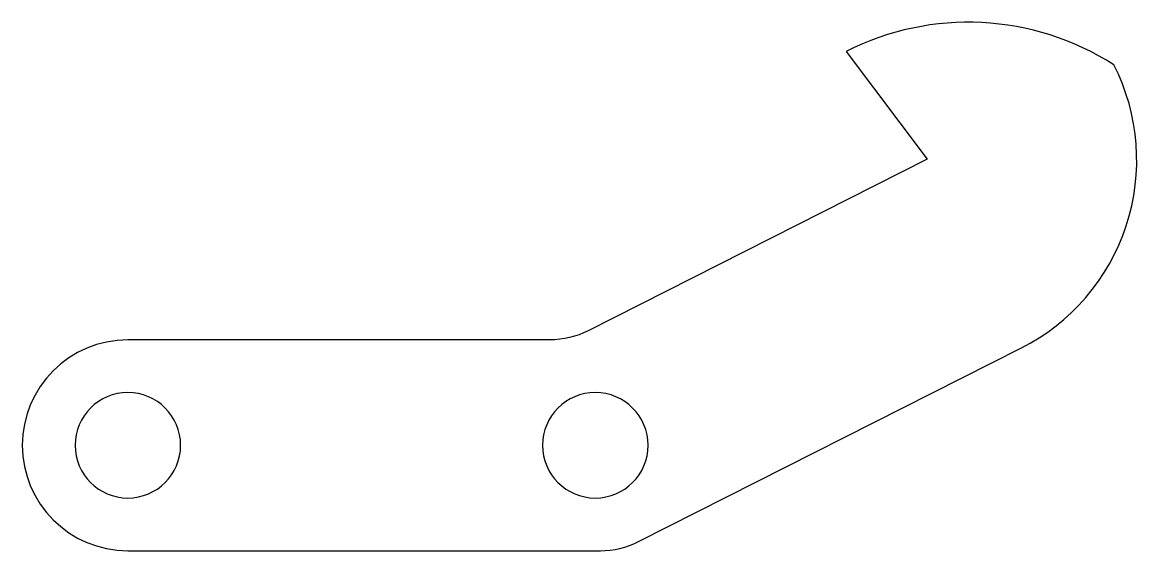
# Model space of a CAD drawing. Header units: inches. Extents: x -0.25 to 2.39, y 0 to 1.25.
import ezdxf

# ---------------------------------------------------------------- set-up
doc = ezdxf.new("R2010")
doc.units = ezdxf.units.IN

msp = doc.modelspace()

# ---------------------------------------------------------------- linework, layer by layer
at = {"layer": 'INTERIOR_PROFILES', "extrusion": (0, 0, -1)}
for centre in [(0, 0.25), (-1.1072, 0.25)]:
    msp.add_circle(centre, 0.125, dxfattribs=at)
at = {"layer": 'OUTER_PROFILES'}
msp.add_lwpolyline([(0.9998, 0.5), (0, 0.5, 1), (0, 0), (1.1191, 0, 0.11768), (1.2094, 0.0216), (2.1153, 0.4801, 0.414214), (2.3356, 1.152, 0.265564), (1.7016, 1.1841), (1.8934, 0.9281), (1.0901, 0.5216, -0.11768)], format="xyb", close=True, dxfattribs=at)

doc.saveas('drawing.dxf')
